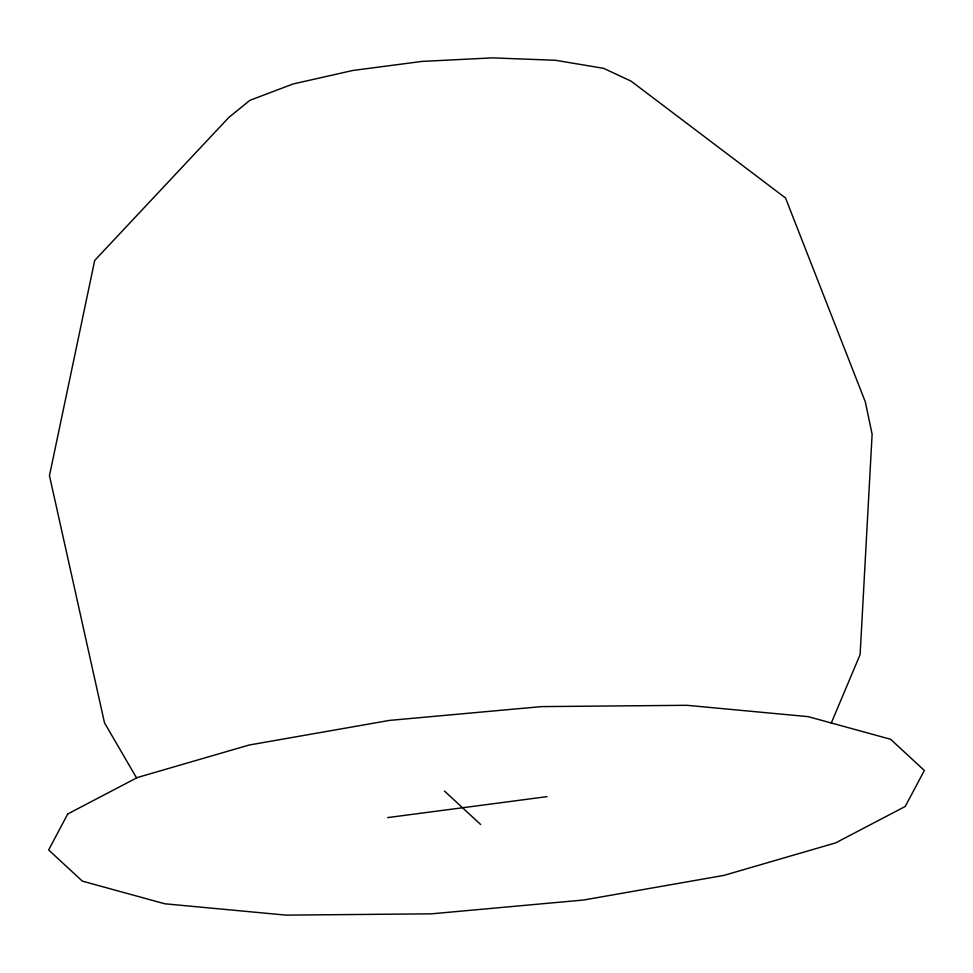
<?xml version="1.0" encoding="UTF-8"?>
<svg xmlns="http://www.w3.org/2000/svg" width="973" height="973" viewBox="0 0 973 973"><rect width="100%" height="100%" fill="white"/><g stroke="black" fill="none" stroke-linecap="round" stroke-linejoin="round"><path stroke-width="1.46" d="M831.21 723.207L860.12 654.561L872.112 434.177L865.313 401.885L785.527 197.981L631.027 81.112L603.613 68.341L555.461 60.277L492.374 57.869L421.941 61.421L352.688 70.494L292.946 84.006L249.927 100.316L228.813 117.465L94.697 260.436L49.465 475.651L104.512 722.878L136.524 777.816M387.631 817.6L546.996 796.656M444.442 791.025L480.626 824.496M67.757 813.963L48.65 849.952L82.352 881.137L164.802 903.783L286.062 915.131L431.489 913.829L583.545 900.025L723.912 875.396L835.625 842.898L905.243 806.459L924.35 770.482L890.648 739.285L808.198 716.651L686.938 705.303L541.511 706.605L389.455 720.409L249.088 745.038L137.375 777.524L67.757 813.963"/></g></svg>
